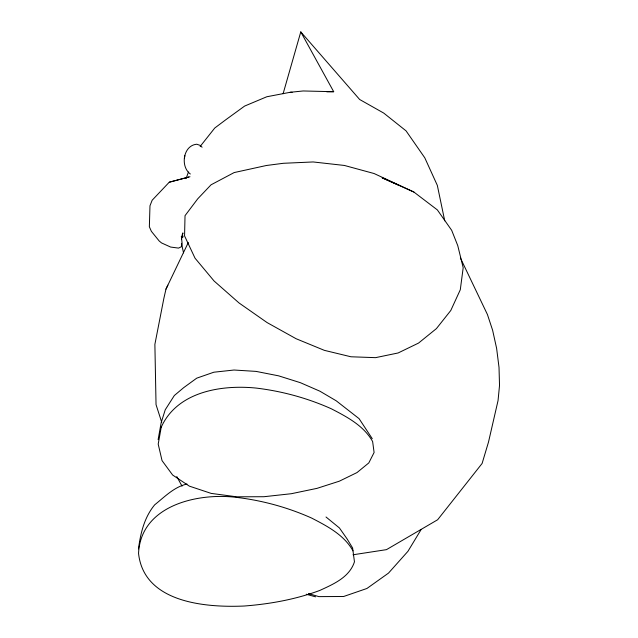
<?xml version="1.0" encoding="UTF-8"?>
<svg xmlns="http://www.w3.org/2000/svg" width="638" height="638" viewBox="0 0 638 638"><rect width="100%" height="100%" fill="white"/><g stroke="black" fill="none" stroke-linecap="round" stroke-linejoin="round"><path stroke-width="0.96" d="M202.094 147.242L200.021 145.336L196.767 144.228C183.114 145.376 180.076 166.566 190.331 173.999M184.868 155.648L184.406 158.623M138.478 548.919C140.527 533.161 144.332 517.338 154.683 504.825C164.684 496.819 174.11 486.946 187.006 484.019M158.128 439.622L161.151 422.739L165.242 409.779L174.333 395.52L183.744 387.609L196.743 378.159L213.866 372.209L234.05 370.024L256.069 371.396L278.615 375.838L300.346 382.68L319.949 391.222L336.218 400.808L359.082 418.656L372.265 438.689M167.842 285.17L165.968 289.134L163.87 298.353L154.882 344.353L156.039 404.636L161.749 422.38M181.487 239.17L182.923 232.918L182.045 235.294M283.105 93.746L300.777 31.9L359.657 99.496L383.725 113.078L406.055 130.862L424.788 157.809L437.333 185.395L444.726 220.82M186.089 178.465L188.457 172.037M165.968 289.134L188.314 242.496M421.128 529.524L407.937 551.312L388.51 573.099L366.914 588.483L343.651 596.49L318.841 596.626L308.505 593.587M200.157 146.445L214.751 128.031L225.7 119.816L244.601 106.083L266.82 96.753L290.154 92.295L303.194 90.963L333.698 91.712L300.777 31.9M189.972 176.742L169.261 182.205L152.171 200.22L149.978 205.763L149.356 226.753L151.373 231.331L159.165 240.965L161.542 242.934L170.649 247.066L178.568 248.102L181.511 246.651L182.109 243.397L181.495 237.48L183.258 236.842M181.503 237.153L182.859 235.885L181.224 236.778M169.261 182.205L188.712 177.053M352.989 554.781L386.476 549.645L437.628 519.763L482.105 463.459L488.509 442.038L498.047 400.576L499.522 385.448L499.02 367.432L496.627 348.412L492.616 330.237L487.44 314.55L460.373 257.919M290.154 92.295L292.132 92.271M326.768 91.808L333.698 91.712M306.272 594.225L315.563 596.841M399.492 185.57L382.154 177.835L413.863 192.022L437.349 209.902L451.68 230.302L457.757 245.622L463.188 267.705L460.293 289.756L450.795 310.475L436.408 328.618L418.536 343.084L398.104 352.974L375.551 357.655L350.964 356.778L324.367 350.35L296.112 338.73L267.115 322.597L239.011 302.946L214.089 281.007L195.021 258.167L184.565 235.908L185.028 215.676L197.732 198.817L211.034 184.813L234.146 172.571L266.389 165.497L283.392 163.288L313.17 161.956L344.408 165.457L374.059 173.52L413.863 192.022M326.01 516.995L339.432 527.961L347.096 538.927L352.615 547.994L354.457 561.807C349.457 577.35 333.403 584.177 319.742 590.461C295.506 599.441 269.962 604.042 244.25 606.02C205.468 607.727 143.917 602.727 138.55 553.409C140.743 505.487 197.397 492.584 236.403 497.361C262.37 500.455 287.746 507.385 311.623 518.064C327.294 526.175 344.041 534.883 352.989 550.849M176.774 476.538L182.045 486.14M181.455 243.317L183.537 252.879M161.231 427.189L158.2 444.112L162.044 460.62L172.643 475.031L189.374 486.148L211.17 493.397L236.578 496.803L263.901 496.723L291.311 493.716L317.022 488.357L339.392 481.164L357.009 472.567L368.804 462.925L374.099 452.501L372.632 441.552C363.684 425.586 346.944 416.869 331.274 408.759C307.396 398.08 282.02 391.158 256.053 388.064C221.171 384.586 177.284 391.668 161.231 427.189"/></g></svg>
